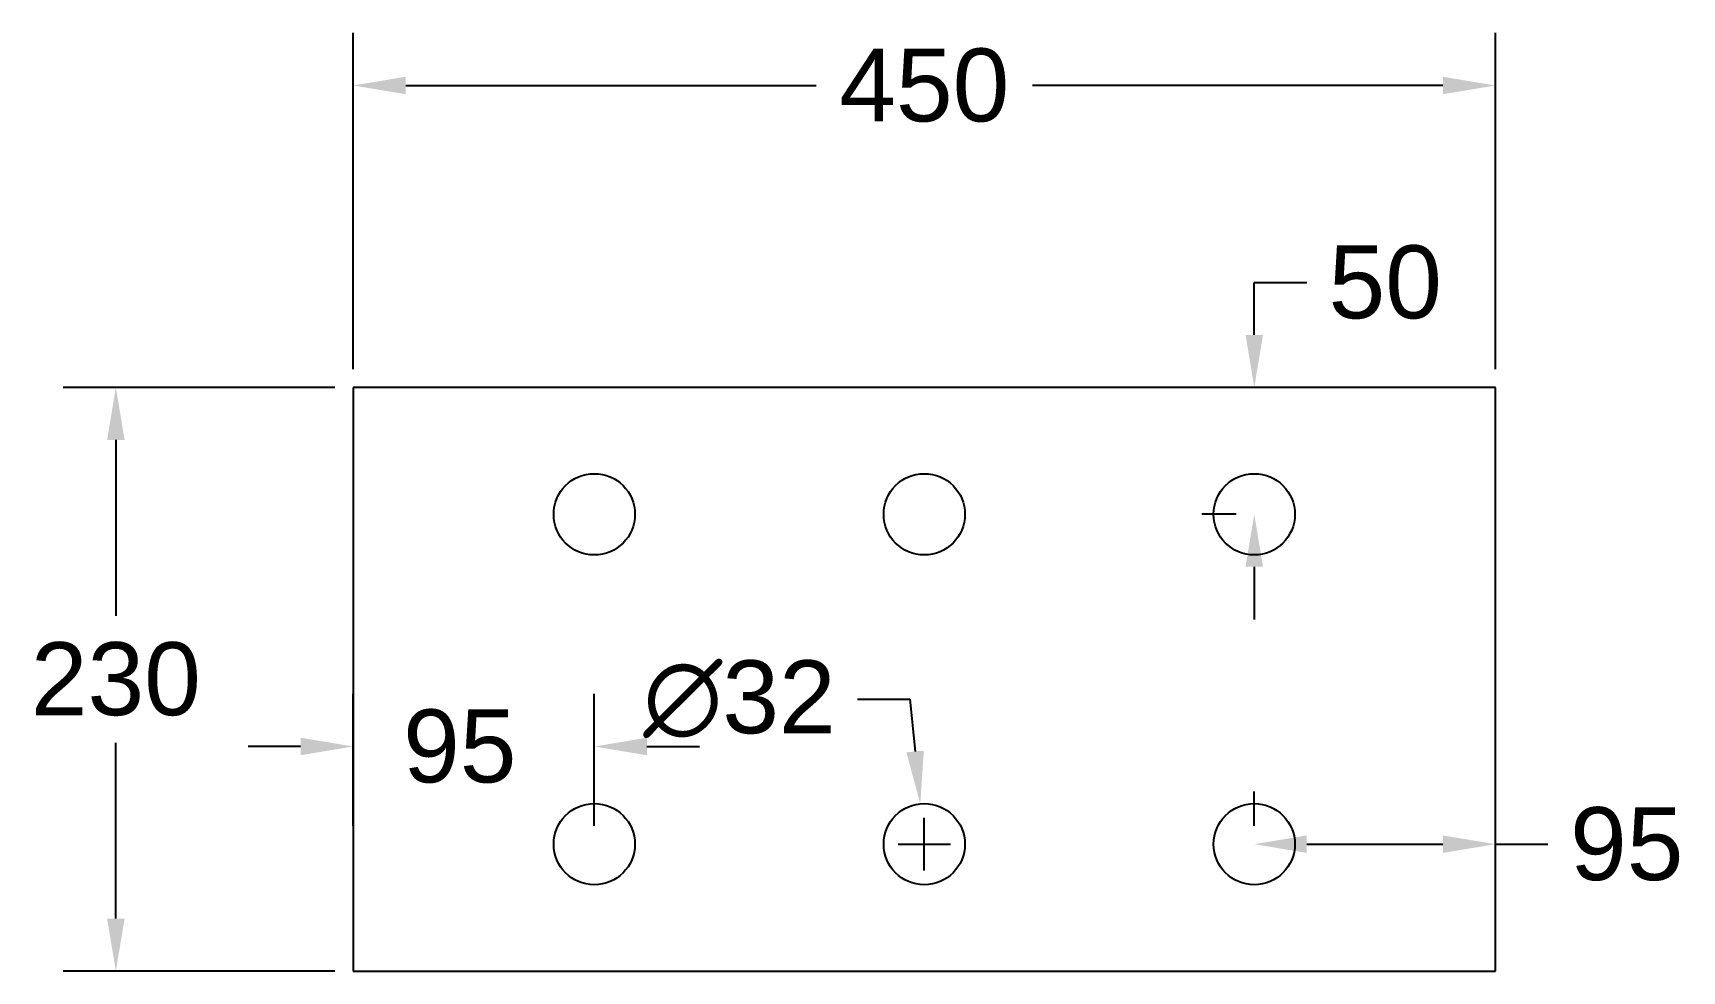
# Model space of a CAD drawing. Header units: millimetres. Extents: x -9628 to -8978, y -14464 to -14094.
import ezdxf

# ---------------------------------------------------------------- set-up
doc = ezdxf.new("R2010")
doc.units = ezdxf.units.MM
doc.header["$MEASUREMENT"] = 0
doc.styles.get("Standard").update_dxf_attribs({"font": 'arial.ttf'})
doc.dimstyles.get("Standard").update_dxf_attribs({"dimscale": 115, "dimtxt": 0.25, "dimasz": 0.18, "dimexe": 0.18, "dimexo": 0.0625, "dimgap": 0.09, "dimtad": 0, "dimtih": 1, "dimtoh": 1, "dimdec": 0, "dimzin": 0, "dimdsep": 46, "dimtxsty": 'Standard', "dimcen": 0.09, "dimclrd": 2, "dimclre": 2, "dimclrt": 3, "dimadec": 0, "dimazin": 0, "dimtfac": 1, "dimtdec": 0, "dimtofl": 0, "dimtmove": 0, "dimatfit": 3, "dimfxl": 1, "dimtolj": 1, "dimtzin": 0, "dimarcsym": 0})

# ---------------------------------------------------------------- blocks, each defined once
blk = doc.blocks.new('*D0')
at = {"color": 2, "lineweight": -2}
for p, q in [((-9302.86, -14356.38), (-9282.16, -14356.38)), ((-9282.16, -14356.38), (-9280.12, -14376.98)), ((-9276.5, -14423.85), (-9276.5, -14403.15)), ((-9286.85, -14413.5), (-9266.15, -14413.5))]:
    blk.add_line(p, q, dxfattribs=at)
at = {"color": 2}
blk.add_solid([(-9276.68, -14376.64), (-9283.55, -14377.32), (-9278.08, -14397.58)], dxfattribs=at)
at = {"layer": 'Defpoints', "color": 0}
for p in [(-9278.08, -14397.58), (-9274.92, -14429.42)]:
    blk.add_point(p, dxfattribs=at)
at = {"color": 3, "insert": (-9349.29, -14356.38), "char_height": 28.75, "attachment_point": 5}
blk.add_mtext('\\A1;∅32', dxfattribs=at)
blk = doc.blocks.new('*D4')
at = {"color": 2, "lineweight": -2}
for p, q in [((-9508.6875, -14233.5), (-9615.7, -14233.5)), ((-9595, -14254.2), (-9595, -14323.461221)), ((-9595, -14442.8), (-9595, -14373.538779)), ((-9508.6875, -14463.5), (-9615.7, -14463.5))]:
    blk.add_line(p, q, dxfattribs=at)
at = {"color": 2}
for points in [[(-9598.45, -14254.2), (-9591.55, -14254.2), (-9595, -14233.5)], [(-9598.45, -14442.8), (-9591.55, -14442.8), (-9595, -14463.5)]]:
    blk.add_solid(points, dxfattribs=at)
at = {"layer": 'Defpoints', "color": 0}
for p in [(-9501.5, -14233.5), (-9595, -14463.5), (-9501.5, -14463.5)]:
    blk.add_point(p, dxfattribs=at)
at = {"color": 3, "insert": (-9595, -14348.5), "char_height": 28.75, "attachment_point": 5}
blk.add_mtext('\\A1;230', dxfattribs=at)
blk = doc.blocks.new('*D5')
at = {"color": 2, "lineweight": -2}
for p, q in [((-9501.5, -14226.31), (-9501.5, -14093.8)), ((-9051.5, -14226.31), (-9051.5, -14093.8)), ((-9480.8, -14114.5), (-9319.14, -14114.5)), ((-9072.2, -14114.5), (-9233.86, -14114.5))]:
    blk.add_line(p, q, dxfattribs=at)
at = {"color": 2}
for points in [[(-9480.8, -14111.05), (-9480.8, -14117.95), (-9501.5, -14114.5)], [(-9072.2, -14117.95), (-9072.2, -14111.05), (-9051.5, -14114.5)]]:
    blk.add_solid(points, dxfattribs=at)
at = {"layer": 'Defpoints', "color": 0}
for p in [(-9501.5, -14114.5), (-9501.5, -14233.5), (-9051.5, -14233.5)]:
    blk.add_point(p, dxfattribs=at)
at = {"color": 3, "insert": (-9276.5, -14114.5), "char_height": 28.75, "attachment_point": 5}
blk.add_mtext('\\A1;450', dxfattribs=at)
blk = doc.blocks.new('*D3')
at = {"color": 2, "lineweight": -2}
for p, q in [((-9146.5, -14212.8), (-9146.5, -14192.1)), ((-9146.5, -14192.1), (-9125.8, -14192.1)), ((-9153.69, -14233.5), (-9167.2, -14233.5)), ((-9153.69, -14283.5), (-9167.2, -14283.5)), ((-9146.5, -14304.2), (-9146.5, -14324.9))]:
    blk.add_line(p, q, dxfattribs=at)
at = {"color": 2}
for points in [[(-9149.95, -14212.8), (-9143.05, -14212.8), (-9146.5, -14233.5)], [(-9149.95, -14304.2), (-9143.05, -14304.2), (-9146.5, -14283.5)]]:
    blk.add_solid(points, dxfattribs=at)
at = {"layer": 'Defpoints', "color": 0}
for p in [(-9146.5, -14233.5), (-9146.5, -14233.5), (-9146.5, -14283.5)]:
    blk.add_point(p, dxfattribs=at)
at = {"color": 3, "insert": (-9094.91, -14192.1), "char_height": 28.75, "attachment_point": 5}
blk.add_mtext('\\A1;50', dxfattribs=at)
blk = doc.blocks.new('*D2')
at = {"color": 2, "lineweight": -2}
for p, q in [((-9501.5, -14406.3125), (-9501.5, -14354.3)), ((-9406.5, -14406.3125), (-9406.5, -14354.3)), ((-9522.2, -14375), (-9542.9, -14375)), ((-9385.8, -14375), (-9365.1, -14375))]:
    blk.add_line(p, q, dxfattribs=at)
at = {"color": 2}
for points in [[(-9522.2, -14371.55), (-9522.2, -14378.45), (-9501.5, -14375)], [(-9385.8, -14371.55), (-9385.8, -14378.45), (-9406.5, -14375)]]:
    blk.add_solid(points, dxfattribs=at)
at = {"layer": 'Defpoints', "color": 0}
for p in [(-9501.5, -14375), (-9501.5, -14413.5), (-9406.5, -14413.5)]:
    blk.add_point(p, dxfattribs=at)
at = {"color": 3, "insert": (-9459.5, -14375), "char_height": 28.75, "attachment_point": 5}
blk.add_mtext('\\A1;95', dxfattribs=at)
blk = doc.blocks.new('*D1')
at = {"color": 2, "lineweight": -2}
for p, q in [((-9146.5, -14406.31), (-9146.5, -14392.8)), ((-9051.5, -14406.31), (-9051.5, -14392.8)), ((-9125.8, -14413.5), (-9072.2, -14413.5)), ((-9051.5, -14413.5), (-9030.8, -14413.5))]:
    blk.add_line(p, q, dxfattribs=at)
at = {"color": 2}
for points in [[(-9125.8, -14410.05), (-9125.8, -14416.95), (-9146.5, -14413.5)], [(-9072.2, -14410.05), (-9072.2, -14416.95), (-9051.5, -14413.5)]]:
    blk.add_solid(points, dxfattribs=at)
at = {"layer": 'Defpoints', "color": 0}
for p in [(-9146.5, -14413.5), (-9051.5, -14413.5), (-9051.5, -14413.5)]:
    blk.add_point(p, dxfattribs=at)
at = {"color": 3, "insert": (-8999.75, -14413.5), "char_height": 28.75, "attachment_point": 5}
blk.add_mtext('\\A1;95', dxfattribs=at)

msp = doc.modelspace()

# ---------------------------------------------------------------- linework, layer by layer
for p, q in [((-9501.5, -14233.5), (-9501.5, -14463.5)), ((-9051.5, -14233.5), (-9501.5, -14233.5)), ((-9051.5, -14463.5), (-9051.5, -14233.5)), ((-9501.5, -14463.5), (-9051.5, -14463.5))]:
    msp.add_line(p, q)
for centre in [(-9406.5, -14283.5), (-9276.5, -14283.5), (-9146.5, -14283.5), (-9406.5, -14413.5), (-9276.5, -14413.5), (-9146.5, -14413.5)]:
    msp.add_circle(centre, 16)

# ---------------------------------------------------------------- dimensions: what is measured, and where the dimension line sits
for base, p1, p2, picture, middle in [((-9501.5, -14114.5), (-9051.5, -14233.5), (-9501.5, -14233.5), '*D5', (-9276.5, -14114.5)), ((-9051.5, -14413.5), (-9146.5, -14413.5), (-9051.5, -14413.5), '*D1', (-8999.75, -14413.5))]:
    dim = msp.add_linear_dim(base=base, p1=p1, p2=p2, dimstyle='Standard')
    dim.commit()
    dim.dimension.update_dxf_attribs({"geometry": picture, "text_midpoint": middle})
for base, p1, p2, picture, middle in [((-9146.5, -14233.5), (-9146.5, -14283.5), (-9146.5, -14233.5), '*D3', (-9094.91, -14192.1)), ((-9595, -14463.5), (-9501.5, -14233.5), (-9501.5, -14463.5), '*D4', (-9595, -14348.5))]:
    dim = msp.add_linear_dim(base=base, p1=p1, p2=p2, angle=90, dimstyle='Standard')
    dim.commit()
    dim.dimension.update_dxf_attribs({"geometry": picture, "text_midpoint": middle})
dim = msp.add_diameter_dim_2p(p1=(-9274.92, -14429.42), p2=(-9278.08, -14397.58), dimstyle='Standard')
dim.commit()
dim.dimension.update_dxf_attribs({"geometry": '*D0', "text_midpoint": (-9349.29, -14356.38)})
dim = msp.add_linear_dim(base=(-9501.5, -14375), p1=(-9406.5, -14413.5), p2=(-9501.5, -14413.5), dimstyle='Standard')
dim.commit()
dim.dimension.update_dxf_attribs({"geometry": '*D2', "text_midpoint": (-9459.5, -14375), "dimtype": 128})

doc.saveas('drawing.dxf')
